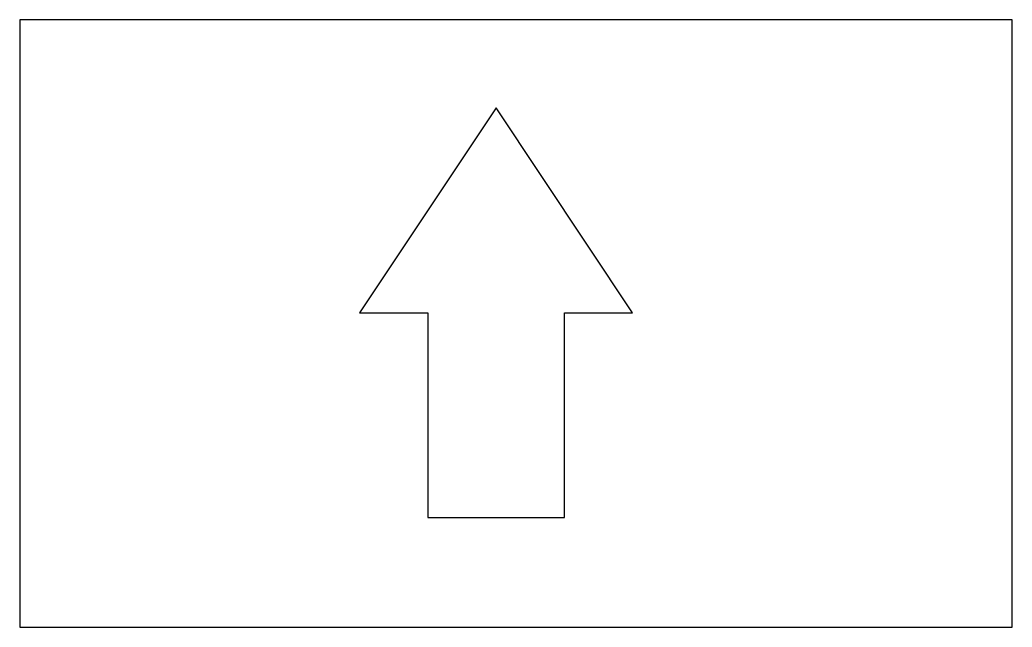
# Model space of a CAD drawing. Extents: x -727 to 727, y -49 to 840.
import ezdxf

# ---------------------------------------------------------------- set-up
doc = ezdxf.new("R2010")
doc.units = 0
doc.header["$MEASUREMENT"] = 0
doc.layers.get('0').update_dxf_attribs({"true_color": 0xffffff})

msp = doc.modelspace()

# ---------------------------------------------------------------- linework, layer by layer
at = {"linetype": 'Continuous'}
for p, q in [((726.660254, 840.171815), (-726.660254, 840.171815)), ((-726.660254, 840.171815), (-726.660254, -49.469202)), ((726.660254, -49.469202), (726.660254, 840.171815)), ((-726.660254, -49.469202), (726.660254, -49.469202))]:
    msp.add_line(p, q, dxfattribs=at)
for p, q in [((-29.144967, 711.05162), (-229.144967, 411.05162)), ((170.855033, 411.05162), (-29.144967, 711.05162)), ((-229.144967, 411.05162), (-129.144967, 411.05162)), ((-129.144967, 411.05162), (-129.144967, 111.05162)), ((70.855033, 111.05162), (70.855033, 411.05162)), ((70.855033, 411.05162), (170.855033, 411.05162)), ((-129.144967, 111.05162), (70.855033, 111.05162))]:
    msp.add_line(p, q)

doc.saveas('drawing.dxf')
